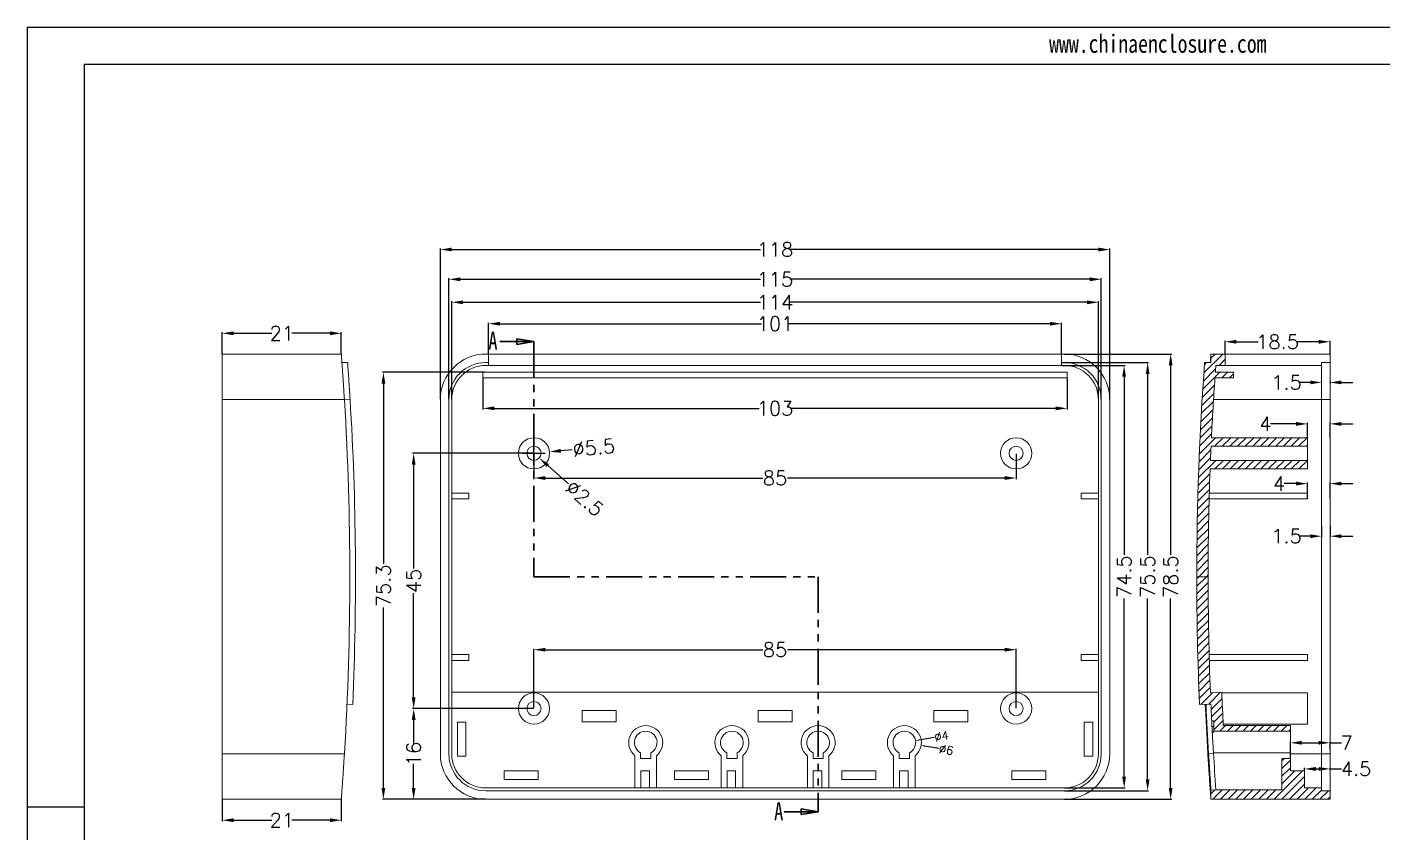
# Model space of a CAD drawing. Header units: inches. Extents: x 1765 to 3463, y 573 to 848.
# Drawn here: x 2177.2 to 2416.3, y 706 to 848.1 of the extents above; entities that cross this region are included whole.
import ezdxf

# ---------------------------------------------------------------- set-up
doc = ezdxf.new("R2010")
doc.units = ezdxf.units.IN
doc.linetypes.add('PHANTOM', pattern=[12.7, 6.35, -1.27, 1.27, -1.27, 1.27, -1.27])
doc.layers.add('文字', color=81, linetype='Continuous')
doc.styles.add('SLDTEXTSTYLE0', font='TXT', dxfattribs={"width": 0.75})
doc.styles.get("Standard").update_dxf_attribs({"font": 'txt', "bigfont": 'gbcbig.shx'})
doc.styles.add('宋体', font='', dxfattribs={"width": 0.8, "height": 3.5})
doc.styles.get('宋体').set_extended_font_data('SimSun')
doc.dimstyles.new('2', dxfattribs={"dimtxt": 1.5, "dimasz": 0.6, "dimexe": 0.18, "dimexo": 0.0625, "dimgap": 0.09, "dimtad": 0, "dimdsep": 46, "dimtxsty": 'Standard', "dimcen": 0, "dimclrd": 3, "dimclre": 3, "dimadec": 0, "dimazin": 0, "dimtfac": 1, "dimtofl": 0, "dimtmove": 0, "dimatfit": 3, "dimfxl": 1, "dimtolj": 1, "dimtzin": 0, "dimarcsym": 0})
doc.dimstyles.new('2.5', dxfattribs={"dimtxt": 2.5, "dimasz": 2, "dimexe": 0.18, "dimexo": 0.0625, "dimgap": 0.09, "dimtad": 0, "dimzin": 12, "dimdsep": 46, "dimtxsty": 'Standard', "dimcen": 2, "dimclrd": 3, "dimclre": 3, "dimadec": 0, "dimazin": 0, "dimtfac": 1, "dimtofl": 0, "dimtmove": 0, "dimatfit": 3, "dimfxl": 1, "dimtolj": 1, "dimtzin": 0, "dimarcsym": 0})

# ---------------------------------------------------------------- blocks, each defined once
blk = doc.blocks.new('_CLOSED')
at = {"color": 0, "linetype": 'ByBlock', "lineweight": -2}
for p, q in [((-1, 0.166667), (0, 0)), ((-1, 0.166667), (-1, -0.166667)), ((0, 0), (-1, -0.166667)), ((0, 0), (-1, 0))]:
    blk.add_line(p, q, dxfattribs=at)
blk = doc.blocks.new('*D311')
at = {"color": 3, "lineweight": -2}
for p, q in [((2258.59, 790.5), (2258.59, 795.96)), ((2359.59, 790.5), (2359.59, 795.96)), ((2260.59, 795.78), (2306.71, 795.78)), ((2357.59, 795.78), (2311.47, 795.78))]:
    blk.add_line(p, q, dxfattribs=at)
at = {"color": 3}
for points in [[(2260.59, 796.11), (2260.59, 795.45), (2258.59, 795.78)], [(2357.59, 796.11), (2357.59, 795.45), (2359.59, 795.78)]]:
    blk.add_solid(points, dxfattribs=at)
at = {"layer": 'Defpoints', "color": 0}
for p in [(2359.59, 795.78), (2258.59, 790.43), (2359.59, 790.43)]:
    blk.add_point(p, dxfattribs=at)
at = {"color": 0, "insert": (2309.09, 795.78), "char_height": 2.5, "attachment_point": 5}
blk.add_mtext('\\A1;101', dxfattribs=at)
blk = doc.blocks.new('*D312')
at = {"color": 3, "lineweight": -2}
for p, q in [((2257.59, 786.17), (2257.59, 780.68)), ((2360.59, 786.17), (2360.59, 780.68)), ((2259.59, 780.86), (2306.29, 780.86)), ((2358.59, 780.86), (2311.89, 780.86))]:
    blk.add_line(p, q, dxfattribs=at)
at = {"color": 3}
for points in [[(2259.59, 781.19), (2259.59, 780.53), (2257.59, 780.86)], [(2358.59, 781.19), (2358.59, 780.53), (2360.59, 780.86)]]:
    blk.add_solid(points, dxfattribs=at)
at = {"layer": 'Defpoints', "color": 0}
for p in [(2257.59, 786.23), (2360.59, 786.23), (2360.59, 780.86)]:
    blk.add_point(p, dxfattribs=at)
at = {"color": 0, "insert": (2309.09, 780.86), "char_height": 2.5, "attachment_point": 5}
blk.add_mtext('\\A1;103', dxfattribs=at)
blk = doc.blocks.new('*D313')
at = {"color": 3, "lineweight": -2}
for p, q in [((2252.09, 782.5), (2252.09, 799.74)), ((2254.09, 799.56), (2306.5, 799.56)), ((2364.09, 799.56), (2311.68, 799.56)), ((2366.09, 782.57), (2366.09, 799.74))]:
    blk.add_line(p, q, dxfattribs=at)
at = {"color": 3}
for points in [[(2254.09, 799.89), (2254.09, 799.22), (2252.09, 799.56)], [(2364.09, 799.89), (2364.09, 799.22), (2366.09, 799.56)]]:
    blk.add_solid(points, dxfattribs=at)
at = {"layer": 'Defpoints', "color": 0}
for p in [(2252.09, 799.56), (2252.09, 782.43), (2366.09, 782.51)]:
    blk.add_point(p, dxfattribs=at)
at = {"color": 0, "insert": (2309.09, 799.56), "char_height": 2.5, "attachment_point": 5}
blk.add_mtext('\\A1;114', dxfattribs=at)
blk = doc.blocks.new('*D314')
at = {"color": 3, "lineweight": -2}
for p, q in [((2251.59, 782.5), (2251.59, 803.8)), ((2253.59, 803.62), (2306.5, 803.62)), ((2364.59, 803.62), (2311.68, 803.62)), ((2366.59, 782.5), (2366.59, 803.8))]:
    blk.add_line(p, q, dxfattribs=at)
at = {"color": 3}
for points in [[(2253.59, 803.95), (2253.59, 803.28), (2251.59, 803.62)], [(2364.59, 803.95), (2364.59, 803.28), (2366.59, 803.62)]]:
    blk.add_solid(points, dxfattribs=at)
at = {"layer": 'Defpoints', "color": 0}
for p in [(2366.59, 803.62), (2251.59, 782.43), (2366.59, 782.43)]:
    blk.add_point(p, dxfattribs=at)
at = {"color": 0, "insert": (2309.09, 803.62), "char_height": 2.5, "attachment_point": 5}
blk.add_mtext('\\A1;115', dxfattribs=at)
blk = doc.blocks.new('*D315')
at = {"color": 3, "lineweight": -2}
for p, q in [((2250.09, 782.5), (2250.09, 809.04)), ((2252.09, 808.86), (2306.5, 808.86)), ((2366.09, 808.86), (2311.68, 808.86)), ((2368.09, 782.5), (2368.09, 809.04))]:
    blk.add_line(p, q, dxfattribs=at)
at = {"color": 3}
for points in [[(2252.09, 809.2), (2252.09, 808.53), (2250.09, 808.86)], [(2366.09, 809.2), (2366.09, 808.53), (2368.09, 808.86)]]:
    blk.add_solid(points, dxfattribs=at)
at = {"layer": 'Defpoints', "color": 0}
for p in [(2250.09, 808.86), (2250.09, 782.43), (2368.09, 782.43)]:
    blk.add_point(p, dxfattribs=at)
at = {"color": 0, "insert": (2309.09, 808.86), "char_height": 2.5, "attachment_point": 5}
blk.add_mtext('\\A1;118', dxfattribs=at)
blk = doc.blocks.new('*D316')
at = {"color": 3, "lineweight": -2}
for p, q in [((2266.59, 772.87), (2266.59, 768.4)), ((2351.59, 772.87), (2351.59, 768.4)), ((2268.59, 768.58), (2306.92, 768.58)), ((2349.59, 768.58), (2311.26, 768.58))]:
    blk.add_line(p, q, dxfattribs=at)
at = {"color": 3}
for points in [[(2268.59, 768.91), (2268.59, 768.24), (2266.59, 768.58)], [(2349.59, 768.91), (2349.59, 768.24), (2351.59, 768.58)]]:
    blk.add_solid(points, dxfattribs=at)
at = {"layer": 'Defpoints', "color": 0}
for p in [(2266.59, 772.93), (2351.59, 772.93), (2351.59, 768.58)]:
    blk.add_point(p, dxfattribs=at)
at = {"color": 0, "insert": (2309.09, 768.58), "char_height": 2.5, "attachment_point": 5}
blk.add_mtext('\\A1;85', dxfattribs=at)
blk = doc.blocks.new('*D317')
at = {"color": 3, "lineweight": -2}
for p, q in [((2266.59, 728), (2266.59, 738.49)), ((2268.59, 738.31), (2306.92, 738.31)), ((2349.59, 738.31), (2311.26, 738.31)), ((2351.59, 728), (2351.59, 738.49))]:
    blk.add_line(p, q, dxfattribs=at)
at = {"color": 3}
for points in [[(2268.59, 738.64), (2268.59, 737.97), (2266.59, 738.31)], [(2349.59, 738.64), (2349.59, 737.97), (2351.59, 738.31)]]:
    blk.add_solid(points, dxfattribs=at)
at = {"layer": 'Defpoints', "color": 0}
for p in [(2351.59, 738.31), (2266.59, 727.93), (2351.59, 727.93)]:
    blk.add_point(p, dxfattribs=at)
at = {"color": 0, "insert": (2309.09, 738.31), "char_height": 2.5, "attachment_point": 5}
blk.add_mtext('\\A1;85', dxfattribs=at)
blk = doc.blocks.new('*D321')
at = {"color": 3, "lineweight": -2}
for p, q in [((2360.15, 790.43), (2379.02, 790.43)), ((2378.84, 788.43), (2378.84, 755.02)), ((2378.84, 713.93), (2378.84, 747.34)), ((2360.15, 711.93), (2379.02, 711.93))]:
    blk.add_line(p, q, dxfattribs=at)
at = {"color": 3}
for points in [[(2378.51, 788.43), (2379.18, 788.43), (2378.84, 790.43)], [(2378.51, 713.93), (2379.18, 713.93), (2378.84, 711.93)]]:
    blk.add_solid(points, dxfattribs=at)
at = {"layer": 'Defpoints', "color": 0}
for p in [(2360.09, 790.43), (2378.84, 790.43), (2360.09, 711.93)]:
    blk.add_point(p, dxfattribs=at)
at = {"color": 0, "insert": (2378.84, 751.18), "char_height": 2.5, "attachment_point": 5, "rotation": 90}
blk.add_mtext('\\A1;78.5', dxfattribs=at)
blk = doc.blocks.new('*D322')
at = {"color": 3, "lineweight": -2}
for p, q in [((2359.65, 788.93), (2374.96, 788.93)), ((2374.78, 786.93), (2374.78, 755.02)), ((2374.78, 715.43), (2374.78, 747.34)), ((2360.15, 713.43), (2374.96, 713.43))]:
    blk.add_line(p, q, dxfattribs=at)
at = {"color": 3}
for points in [[(2374.45, 786.93), (2375.12, 786.93), (2374.78, 788.93)], [(2374.45, 715.43), (2375.12, 715.43), (2374.78, 713.43)]]:
    blk.add_solid(points, dxfattribs=at)
at = {"layer": 'Defpoints', "color": 0}
for p in [(2359.59, 788.93), (2374.78, 788.93), (2360.09, 713.43)]:
    blk.add_point(p, dxfattribs=at)
at = {"color": 0, "insert": (2374.78, 751.18), "char_height": 2.5, "attachment_point": 5, "rotation": 90}
blk.add_mtext('\\A1;75.5', dxfattribs=at)
blk = doc.blocks.new('*D323')
at = {"color": 3, "lineweight": -2}
for p, q in [((2359.65, 788.43), (2370.82, 788.43)), ((2370.64, 786.43), (2370.64, 755.02)), ((2370.64, 715.93), (2370.64, 747.34)), ((2360.15, 713.93), (2370.82, 713.93))]:
    blk.add_line(p, q, dxfattribs=at)
at = {"color": 3}
for points in [[(2370.3, 786.43), (2370.97, 786.43), (2370.64, 788.43)], [(2370.3, 715.93), (2370.97, 715.93), (2370.64, 713.93)]]:
    blk.add_solid(points, dxfattribs=at)
at = {"layer": 'Defpoints', "color": 0}
for p in [(2359.59, 788.43), (2370.64, 788.43), (2360.09, 713.93)]:
    blk.add_point(p, dxfattribs=at)
at = {"color": 0, "insert": (2370.64, 751.18), "char_height": 2.5, "attachment_point": 5, "rotation": 90}
blk.add_mtext('\\A1;74.5', dxfattribs=at)
blk = doc.blocks.new('*D324')
at = {"color": 3, "lineweight": -2}
for p, q in [((2266.53, 727.93), (2245.2, 727.93)), ((2245.38, 725.93), (2245.38, 721.69)), ((2245.38, 713.93), (2245.38, 718.18)), ((2258.03, 711.93), (2245.2, 711.93))]:
    blk.add_line(p, q, dxfattribs=at)
at = {"color": 3}
for points in [[(2245.05, 725.93), (2245.72, 725.93), (2245.38, 727.93)], [(2245.05, 713.93), (2245.72, 713.93), (2245.38, 711.93)]]:
    blk.add_solid(points, dxfattribs=at)
at = {"layer": 'Defpoints', "color": 0}
for p in [(2245.38, 727.93), (2266.59, 727.93), (2258.09, 711.93)]:
    blk.add_point(p, dxfattribs=at)
at = {"color": 0, "insert": (2245.38, 719.93), "char_height": 2.5, "attachment_point": 5, "rotation": 90}
blk.add_mtext('\\A1;16', dxfattribs=at)
blk = doc.blocks.new('*D325')
at = {"color": 3, "lineweight": -2}
for p, q in [((2266.53, 772.93), (2245.2, 772.93)), ((2245.38, 770.93), (2245.38, 752.61)), ((2245.38, 729.93), (2245.38, 748.26)), ((2266.53, 727.93), (2245.2, 727.93))]:
    blk.add_line(p, q, dxfattribs=at)
at = {"color": 3}
for points in [[(2245.05, 770.93), (2245.72, 770.93), (2245.38, 772.93)], [(2245.05, 729.93), (2245.72, 729.93), (2245.38, 727.93)]]:
    blk.add_solid(points, dxfattribs=at)
at = {"layer": 'Defpoints', "color": 0}
for p in [(2245.38, 772.93), (2266.59, 772.93), (2266.59, 727.93)]:
    blk.add_point(p, dxfattribs=at)
at = {"color": 0, "insert": (2245.38, 750.43), "char_height": 2.5, "attachment_point": 5, "rotation": 90}
blk.add_mtext('\\A1;45', dxfattribs=at)
blk = doc.blocks.new('*D330')
at = {"color": 3, "lineweight": -2}
for p, q in [((2257.97, 787.23), (2239.87, 787.23)), ((2240.05, 785.23), (2240.05, 753.42)), ((2240.05, 713.93), (2240.05, 745.74)), ((2257.97, 711.93), (2239.87, 711.93))]:
    blk.add_line(p, q, dxfattribs=at)
at = {"color": 3}
for points in [[(2239.71, 785.23), (2240.38, 785.23), (2240.05, 787.23)], [(2239.71, 713.93), (2240.38, 713.93), (2240.05, 711.93)]]:
    blk.add_solid(points, dxfattribs=at)
at = {"layer": 'Defpoints', "color": 0}
for p in [(2240.05, 787.23), (2258.03, 787.23), (2258.03, 711.93)]:
    blk.add_point(p, dxfattribs=at)
at = {"color": 0, "insert": (2240.05, 749.58), "char_height": 2.5, "attachment_point": 5, "rotation": 90}
blk.add_mtext('\\A1;75.3', dxfattribs=at)
blk = doc.blocks.new('*D332')
at = {"color": 3, "lineweight": -2}
for p, q in [((2266.59, 770.93), (2266.59, 774.93)), ((2264.59, 772.93), (2268.59, 772.93)), ((2273.31, 773.57), (2271.32, 773.38))]:
    blk.add_line(p, q, dxfattribs=at)
at = {"color": 3}
blk.add_solid([(2271.29, 773.71), (2271.35, 773.05), (2269.33, 773.19)], dxfattribs=at)
at = {"layer": 'Defpoints', "color": 0}
for p in [(2263.85, 772.67), (2269.33, 773.19)]:
    blk.add_point(p, dxfattribs=at)
at = {"color": 0, "insert": (2277.13, 773.93), "char_height": 2.5, "attachment_point": 5, "rotation": 5.4085}
blk.add_mtext('\\A1;∅5.5', dxfattribs=at)
blk = doc.blocks.new('*D333')
at = {"color": 3, "lineweight": -2}
for p, q in [((2266.59, 770.93), (2266.59, 774.93)), ((2264.59, 772.93), (2268.59, 772.93)), ((2272.65, 767.54), (2269.02, 770.77))]:
    blk.add_line(p, q, dxfattribs=at)
at = {"color": 3}
blk.add_solid([(2269.24, 771.02), (2268.8, 770.52), (2267.52, 772.1)], dxfattribs=at)
at = {"layer": 'Defpoints', "color": 0}
for p in [(2265.66, 773.76), (2267.52, 772.1)]:
    blk.add_point(p, dxfattribs=at)
at = {"color": 0, "insert": (2275.52, 764.98), "char_height": 2.5, "attachment_point": 5, "rotation": 318.3087}
blk.add_mtext('\\A1;∅2.5', dxfattribs=at)
blk = doc.blocks.new('*D335')
at = {"color": 3, "lineweight": -2}
for p, q in [((2211.62, 790.5), (2211.62, 794.27)), ((2213.62, 794.09), (2220.37, 794.09)), ((2230.62, 794.09), (2223.88, 794.09)), ((2232.62, 790.5), (2232.62, 794.27))]:
    blk.add_line(p, q, dxfattribs=at)
at = {"color": 3}
for points in [[(2213.62, 794.43), (2213.62, 793.76), (2211.62, 794.09)], [(2230.62, 794.43), (2230.62, 793.76), (2232.62, 794.09)]]:
    blk.add_solid(points, dxfattribs=at)
at = {"layer": 'Defpoints', "color": 0}
for p in [(2211.62, 794.09), (2211.62, 790.43), (2232.62, 790.43)]:
    blk.add_point(p, dxfattribs=at)
at = {"color": 0, "insert": (2222.12, 794.09), "char_height": 2.5, "attachment_point": 5}
blk.add_mtext('\\A1;21', dxfattribs=at)
blk = doc.blocks.new('*D336')
at = {"color": 3, "lineweight": -2}
for p, q in [((2211.62, 711.87), (2211.62, 708.06)), ((2232.62, 711.87), (2232.62, 708.06)), ((2213.62, 708.24), (2220.37, 708.24)), ((2230.62, 708.24), (2223.88, 708.24))]:
    blk.add_line(p, q, dxfattribs=at)
at = {"color": 3}
for points in [[(2213.62, 708.58), (2213.62, 707.91), (2211.62, 708.24)], [(2230.62, 708.58), (2230.62, 707.91), (2232.62, 708.24)]]:
    blk.add_solid(points, dxfattribs=at)
at = {"layer": 'Defpoints', "color": 0}
for p in [(2211.62, 711.93), (2232.62, 711.93), (2211.62, 708.24)]:
    blk.add_point(p, dxfattribs=at)
at = {"color": 0, "insert": (2222.12, 708.24), "char_height": 2.5, "attachment_point": 5}
blk.add_mtext('\\A1;21', dxfattribs=at)
blk = doc.blocks.new('*D337')
at = {"color": 3, "lineweight": -2}
for p, q in [((2400.94, 778.12), (2396.45, 778.12)), ((2402.94, 775.75), (2402.94, 778.3)), ((2406.94, 775.75), (2406.94, 778.3)), ((2408.94, 778.12), (2410.94, 778.12))]:
    blk.add_line(p, q, dxfattribs=at)
at = {"color": 3}
for points in [[(2400.94, 778.45), (2400.94, 777.78), (2402.94, 778.12)], [(2408.94, 778.45), (2408.94, 777.78), (2406.94, 778.12)]]:
    blk.add_solid(points, dxfattribs=at)
at = {"layer": 'Defpoints', "color": 0}
for p in [(2406.94, 778.12), (2402.94, 775.68), (2406.94, 775.68)]:
    blk.add_point(p, dxfattribs=at)
at = {"color": 0, "insert": (2395.52, 778.12), "char_height": 2.5, "attachment_point": 5}
blk.add_mtext('\\A1;4', dxfattribs=at)
blk = doc.blocks.new('*D338')
at = {"color": 3, "lineweight": -2}
for p, q in [((2405.44, 760.11), (2405.44, 758.14)), ((2406.94, 760.11), (2406.94, 758.14)), ((2403.44, 758.32), (2401.44, 758.32)), ((2408.94, 758.32), (2410.94, 758.32))]:
    blk.add_line(p, q, dxfattribs=at)
at = {"color": 3}
for points in [[(2403.44, 758.65), (2403.44, 757.99), (2405.44, 758.32)], [(2408.94, 758.65), (2408.94, 757.99), (2406.94, 758.32)]]:
    blk.add_solid(points, dxfattribs=at)
at = {"layer": 'Defpoints', "color": 0}
for p in [(2405.44, 760.18), (2406.94, 760.18), (2405.44, 758.32)]:
    blk.add_point(p, dxfattribs=at)
at = {"color": 0, "insert": (2399.27, 758.32), "char_height": 2.5, "attachment_point": 5}
blk.add_mtext('\\A1;1.5', dxfattribs=at)
blk = doc.blocks.new('*D339')
at = {"color": 3, "lineweight": -2}
for p, q in [((2400.94, 767.59), (2398.87, 767.59)), ((2402.94, 765), (2402.94, 767.77)), ((2406.94, 765), (2406.94, 767.77)), ((2408.94, 767.59), (2410.94, 767.59))]:
    blk.add_line(p, q, dxfattribs=at)
at = {"color": 3}
for points in [[(2400.94, 767.93), (2400.94, 767.26), (2402.94, 767.59)], [(2408.94, 767.93), (2408.94, 767.26), (2406.94, 767.59)]]:
    blk.add_solid(points, dxfattribs=at)
at = {"layer": 'Defpoints', "color": 0}
for p in [(2406.94, 767.59), (2402.94, 764.93), (2406.94, 764.93)]:
    blk.add_point(p, dxfattribs=at)
at = {"color": 0, "insert": (2397.94, 767.59), "char_height": 2.5, "attachment_point": 5}
blk.add_mtext('\\A1;4', dxfattribs=at)
blk = doc.blocks.new('*D340')
at = {"color": 3, "lineweight": -2}
for p, q in [((2388.44, 790.5), (2388.44, 792.78)), ((2390.44, 792.6), (2394.27, 792.6)), ((2404.94, 792.6), (2401.12, 792.6)), ((2406.94, 790.5), (2406.94, 792.78))]:
    blk.add_line(p, q, dxfattribs=at)
at = {"color": 3}
for points in [[(2390.44, 792.93), (2390.44, 792.26), (2388.44, 792.6)], [(2404.94, 792.93), (2404.94, 792.26), (2406.94, 792.6)]]:
    blk.add_solid(points, dxfattribs=at)
at = {"layer": 'Defpoints', "color": 0}
for p in [(2406.94, 792.6), (2388.44, 790.43), (2406.94, 790.43)]:
    blk.add_point(p, dxfattribs=at)
at = {"color": 0, "insert": (2397.69, 792.6), "char_height": 2.5, "attachment_point": 5}
blk.add_mtext('\\A1;18.5', dxfattribs=at)
blk = doc.blocks.new('*D341')
at = {"color": 3, "lineweight": -2}
for p, q in [((2403.44, 785.43), (2401.44, 785.43)), ((2405.44, 785.5), (2405.44, 785.61)), ((2406.94, 785.62), (2406.94, 785.25)), ((2408.94, 785.43), (2410.94, 785.43))]:
    blk.add_line(p, q, dxfattribs=at)
at = {"color": 3}
for points in [[(2403.44, 785.77), (2403.44, 785.1), (2405.44, 785.43)], [(2408.94, 785.77), (2408.94, 785.1), (2406.94, 785.43)]]:
    blk.add_solid(points, dxfattribs=at)
at = {"layer": 'Defpoints', "color": 0}
for p in [(2405.44, 785.43), (2405.44, 785.43), (2406.94, 785.68)]:
    blk.add_point(p, dxfattribs=at)
at = {"color": 0, "insert": (2399.27, 785.43), "char_height": 2.5, "attachment_point": 5}
blk.add_mtext('\\A1;1.5', dxfattribs=at)
blk = doc.blocks.new('*D342')
at = {"color": 3, "lineweight": -2}
for p, q in [((2402.44, 717), (2402.44, 717.47)), ((2404.44, 717.29), (2404.94, 717.29)), ((2406.94, 717), (2406.94, 717.47)), ((2406.94, 717.29), (2408.94, 717.29))]:
    blk.add_line(p, q, dxfattribs=at)
at = {"color": 3}
for points in [[(2404.44, 717.62), (2404.44, 716.96), (2402.44, 717.29)], [(2404.94, 717.62), (2404.94, 716.96), (2406.94, 717.29)]]:
    blk.add_solid(points, dxfattribs=at)
at = {"layer": 'Defpoints', "color": 0}
for p in [(2406.94, 717.29), (2402.44, 716.93), (2406.94, 716.93)]:
    blk.add_point(p, dxfattribs=at)
at = {"color": 0, "insert": (2411.53, 717.29), "char_height": 2.5, "attachment_point": 5}
blk.add_mtext('\\A1;4.5', dxfattribs=at)
blk = doc.blocks.new('*D343')
at = {"color": 3, "lineweight": -2}
for p, q in [((2399.94, 719.21), (2399.94, 722.08)), ((2401.94, 721.9), (2404.94, 721.9)), ((2406.94, 720.74), (2406.94, 722.08)), ((2406.94, 721.9), (2408.94, 721.9))]:
    blk.add_line(p, q, dxfattribs=at)
at = {"color": 3}
for points in [[(2401.94, 722.23), (2401.94, 721.56), (2399.94, 721.9)], [(2404.94, 722.23), (2404.94, 721.56), (2406.94, 721.9)]]:
    blk.add_solid(points, dxfattribs=at)
at = {"layer": 'Defpoints', "color": 0}
for p in [(2406.94, 721.9), (2406.94, 720.68), (2399.94, 719.15)]:
    blk.add_point(p, dxfattribs=at)
at = {"color": 0, "insert": (2409.87, 721.9), "char_height": 2.5, "attachment_point": 5}
blk.add_mtext('\\A1;7', dxfattribs=at)
blk = doc.blocks.new('*D383')
at = {"color": 3, "lineweight": -2}
blk.add_line((2337.13, 722.83), (2334.45, 722.37), dxfattribs=at)
at = {"color": 3}
blk.add_solid([(2334.44, 722.47), (2334.47, 722.28), (2333.86, 722.27)], dxfattribs=at)
at = {"layer": 'Defpoints', "color": 0}
for p in [(2333.86, 722.27), (2329.92, 721.59)]:
    blk.add_point(p, dxfattribs=at)
at = {"color": 0, "insert": (2338.45, 723.06), "char_height": 1.5, "attachment_point": 5, "rotation": 9.751}
blk.add_mtext('\\A1;∅4', dxfattribs=at)
blk = doc.blocks.new('*D384')
at = {"color": 3, "lineweight": -2}
blk.add_line((2337.94, 720.88), (2335.44, 721.32), dxfattribs=at)
at = {"color": 3}
blk.add_solid([(2335.45, 721.42), (2335.42, 721.22), (2334.85, 721.42)], dxfattribs=at)
at = {"layer": 'Defpoints', "color": 0}
for p in [(2328.93, 722.45), (2334.85, 721.42)]:
    blk.add_point(p, dxfattribs=at)
at = {"color": 0, "insert": (2339.26, 720.66), "char_height": 1.5, "attachment_point": 5, "rotation": 350.1724}
blk.add_mtext('\\A1;∅6', dxfattribs=at)

msp = doc.modelspace()

# ---------------------------------------------------------------- hatches: boundary and pattern name
at = {"linetype": 'Continuous', "lineweight": 0}
h = msp.add_hatch(dxfattribs=at)
h.set_pattern_fill('ANSI31', color=4, scale=0.3, style=0)
edge = h.paths.add_edge_path(flags=0)
edge.add_line((2383.444, 751.183), (2385.444, 751.183))
edge.add_arc((2897.714, 751.183), 512.271, 177.87443, 180, ccw=False)
edge.add_line((2385.796, 770.183), (2402.944, 770.183))
edge.add_line((2402.944, 770.183), (2402.944, 771.683))
edge.add_line((2402.944, 771.683), (2385.854, 771.683))
edge.add_arc((2897.714, 751.183), 512.271, 177.42666, 177.70653, ccw=False)
edge.add_line((2385.96, 774.183), (2402.944, 774.183))
edge.add_line((2402.944, 774.183), (2402.944, 775.683))
edge.add_line((2402.944, 775.683), (2386.03, 775.683))
edge.add_arc((2897.714, 751.183), 512.271, 176.07671, 177.25871, ccw=False)
edge.add_line((2386.644, 786.233), (2389.944, 786.233))
edge.add_line((2389.944, 786.233), (2389.944, 787.233))
edge.add_line((2389.944, 787.233), (2386.714, 787.233))
edge.add_arc((2897.714, 751.183), 512.271, 175.83003, 175.96459, ccw=False)
edge.add_line((2386.8, 788.433), (2388.444, 788.433))
edge.add_line((2388.444, 788.433), (2388.444, 790.433))
edge.add_line((2388.444, 790.433), (2385.944, 790.433))
edge.add_line((2385.944, 790.433), (2385.944, 788.933))
edge.add_line((2385.944, 788.933), (2384.831, 788.933))
edge.add_arc((2897.714, 751.183), 514.271, 175.79042, 180)
h = msp.add_hatch(dxfattribs=at)
h.set_pattern_fill('ANSI31', color=4, scale=0.3, style=0)
edge = h.paths.add_edge_path(flags=0)
edge.add_arc((2897.714, 751.183), 514.271, 180, 182.51314)
edge.add_line((2383.938, 728.633), (2385.936, 728.721))
edge.add_arc((2897.714, 751.183), 512.271, 182.51314, 182.84243)
edge.add_line((2386.074, 725.78), (2386.444, 725.78))
edge.add_line((2386.444, 725.78), (2386.444, 723.933))
edge.add_line((2386.444, 723.933), (2399.944, 723.933))
edge.add_line((2399.944, 723.933), (2399.944, 724.933))
edge.add_line((2399.944, 724.933), (2388.119, 724.933))
edge.add_arc((2897.714, 751.183), 510.271, 182.28857, 182.94878, ccw=False)
edge.add_line((2387.851, 730.807), (2385.852, 730.719))
edge.add_arc((2897.714, 751.183), 512.271, 180, 182.28945, ccw=False)
edge.add_line((2385.444, 751.183), (2383.444, 751.183))
h = msp.add_hatch(dxfattribs=at)
h.set_pattern_fill('ANSI31', color=4, scale=0.3, style=0)
h.paths.add_polyline_path([(2406.944, 711.933), (2406.944, 713.433), (2405.444, 713.433), (2405.444, 713.933), (2402.444, 713.933), (2402.444, 716.933), (2399.944, 716.933), (2399.944, 719.147), (2398.444, 719.147), (2398.444, 713.58), (2386.825, 713.58), (2385.944, 713.515), (2385.944, 711.933)], flags=0)

# ---------------------------------------------------------------- linework, layer by layer
for p, q in [((2177.232, 848.078), (2566.332, 848.078)), ((2177.232, 848.078), (2177.232, 572.957)), ((2187.301, 841.527), (2559.782, 841.527)), ((2187.301, 841.527), (2187.301, 579.507)), ((2187.301, 710.517), (2177.232, 710.517))]:
    msp.add_line(p, q)
at = {"color": 7, "linetype": 'Continuous', "lineweight": 30}
for p, q in [((2260.591, 792.621), (2266.591, 792.621)), ((2310.691, 709.745), (2316.691, 709.745))]:
    msp.add_line(p, q, dxfattribs=at)
at = {"color": 1, "linetype": 'PHANTOM', "lineweight": 30}
for p, q in [((2266.591, 792.621), (2266.591, 751.183)), ((2266.591, 751.183), (2316.691, 751.183)), ((2316.691, 751.183), (2316.691, 709.745))]:
    msp.add_line(p, q, dxfattribs=at)
at = {"color": 7, "linetype": 'Continuous', "lineweight": 15}
for p, q in [((2211.624, 782.433), (2211.624, 790.433)), ((2211.624, 790.433), (2232.624, 790.433)), ((2232.735, 788.933), (2233.736, 788.933)), ((2258.591, 790.433), (2258.091, 790.433)), ((2258.591, 788.933), (2258.091, 788.933)), ((2258.591, 788.933), (2258.591, 790.433)), ((2359.591, 790.433), (2258.591, 790.433)), ((2258.591, 788.433), (2258.591, 788.933)), ((2360.091, 790.433), (2359.591, 790.433)), ((2359.591, 788.933), (2359.591, 790.433)), ((2360.091, 788.933), (2359.591, 788.933)), ((2359.591, 788.933), (2359.591, 788.433)), ((2384.831, 788.933), (2385.944, 788.933)), ((2385.944, 790.433), (2388.444, 790.433)), ((2385.944, 788.933), (2385.944, 790.433)), ((2388.444, 790.433), (2388.444, 788.433)), ((2406.944, 790.433), (2388.444, 790.433)), ((2405.444, 788.933), (2406.944, 788.933)), ((2405.444, 788.933), (2405.444, 788.433)), ((2406.944, 788.933), (2406.944, 790.433)), ((2406.944, 782.433), (2406.944, 788.933)), ((2257.591, 786.233), (2257.591, 787.233)), ((2360.591, 787.233), (2257.591, 787.233)), ((2258.591, 788.433), (2258.091, 788.433)), ((2258.591, 788.433), (2359.591, 788.433)), ((2360.091, 788.433), (2359.591, 788.433)), ((2360.591, 786.233), (2360.591, 787.233)), ((2389.944, 787.233), (2386.714, 787.233)), ((2386.8, 788.433), (2388.444, 788.433)), ((2388.444, 788.433), (2405.444, 788.433)), ((2389.944, 787.233), (2389.944, 786.233)), ((2405.444, 788.433), (2405.444, 782.433)), ((2257.591, 786.233), (2360.591, 786.233)), ((2386.644, 786.233), (2389.944, 786.233)), ((2233.168, 782.433), (2211.624, 782.433)), ((2211.624, 719.933), (2211.624, 782.433)), ((2233.171, 782.372), (2234.173, 782.433)), ((2250.091, 782.433), (2250.091, 719.933)), ((2251.591, 782.433), (2251.591, 719.933)), ((2252.091, 782.433), (2252.091, 719.933)), ((2366.091, 719.933), (2366.091, 782.433)), ((2366.591, 719.933), (2366.591, 782.433)), ((2368.091, 719.933), (2368.091, 782.433)), ((2386.398, 782.433), (2405.444, 782.433)), ((2405.444, 782.433), (2406.944, 782.433)), ((2405.444, 719.933), (2405.444, 782.433)), ((2406.944, 719.933), (2406.944, 782.433)), ((2402.944, 775.683), (2386.03, 775.683)), ((2402.944, 774.183), (2402.944, 775.683)), ((2402.944, 774.183), (2385.96, 774.183)), ((2402.944, 771.683), (2402.944, 774.183)), ((2385.796, 770.183), (2402.944, 770.183)), ((2385.854, 771.683), (2402.944, 771.683)), ((2402.944, 770.183), (2402.944, 771.683)), ((2252.091, 765.933), (2255.091, 765.933)), ((2255.091, 764.933), (2252.091, 764.933)), ((2255.091, 765.933), (2255.091, 764.933)), ((2366.091, 765.933), (2363.091, 765.933)), ((2363.091, 765.933), (2363.091, 764.933)), ((2363.091, 764.933), (2366.091, 764.933)), ((2385.628, 764.933), (2402.944, 764.933)), ((2385.656, 765.933), (2402.944, 765.933)), ((2402.944, 765.933), (2402.944, 764.933)), ((2385.444, 751.183), (2383.444, 751.183)), ((2252.091, 737.433), (2255.091, 737.433)), ((2255.091, 736.433), (2252.091, 736.433)), ((2255.091, 737.433), (2255.091, 736.433)), ((2363.091, 737.433), (2363.091, 736.433)), ((2366.091, 737.433), (2363.091, 737.433)), ((2363.091, 736.433), (2366.091, 736.433)), ((2385.628, 737.433), (2402.944, 737.433)), ((2385.656, 736.433), (2402.944, 736.433)), ((2402.944, 737.433), (2402.944, 736.433)), ((2366.091, 730.807), (2252.091, 730.807)), ((2387.851, 730.807), (2385.852, 730.719)), ((2402.944, 730.683), (2387.856, 730.683)), ((2402.944, 730.683), (2402.944, 725.183)), ((2234.629, 728.633), (2233.626, 728.677)), ((2275.091, 725.58), (2275.091, 727.58)), ((2275.091, 727.58), (2281.091, 727.58)), ((2281.091, 727.58), (2281.091, 725.58)), ((2306.091, 725.58), (2306.091, 727.58)), ((2306.091, 727.58), (2312.091, 727.58)), ((2312.091, 727.58), (2312.091, 725.58)), ((2337.091, 725.58), (2337.091, 727.58)), ((2337.091, 727.58), (2343.091, 727.58)), ((2343.091, 727.58), (2343.091, 725.58)), ((2385.936, 728.721), (2383.938, 728.633)), ((2254.591, 725.521), (2253.091, 725.521)), ((2253.091, 725.521), (2253.091, 719.521)), ((2254.591, 719.521), (2254.591, 725.521)), ((2281.091, 725.58), (2275.091, 725.58)), ((2312.091, 725.58), (2306.091, 725.58)), ((2343.091, 725.58), (2337.091, 725.58)), ((2363.591, 719.521), (2363.591, 725.521)), ((2363.591, 725.521), (2365.091, 725.521)), ((2365.091, 725.521), (2365.091, 719.521)), ((2386.074, 725.78), (2386.444, 725.78)), ((2386.444, 724.78), (2386.124, 724.78)), ((2386.444, 725.78), (2386.444, 723.933)), ((2388.106, 725.183), (2402.944, 725.183)), ((2399.944, 724.933), (2388.119, 724.933)), ((2399.944, 723.933), (2399.944, 724.933)), ((2386.444, 723.807), (2386.176, 723.807)), ((2386.176, 723.807), (2386.177, 723.78)), ((2386.444, 723.78), (2386.177, 723.78)), ((2386.444, 723.933), (2399.944, 723.933)), ((2386.444, 723.933), (2386.444, 723.78)), ((2399.944, 723.933), (2399.944, 720.147)), ((2211.624, 719.933), (2233.168, 719.933)), ((2211.624, 711.933), (2211.624, 719.933)), ((2253.091, 719.521), (2254.591, 719.521)), ((2284.391, 719.612), (2284.391, 713.933)), ((2285.391, 719.147), (2285.391, 720.147)), ((2287.191, 720.147), (2287.191, 719.147)), ((2288.191, 713.933), (2288.191, 719.612)), ((2299.591, 719.612), (2299.591, 713.933)), ((2300.591, 719.147), (2300.591, 720.147)), ((2302.391, 720.147), (2302.391, 719.147)), ((2303.391, 713.933), (2303.391, 719.612)), ((2314.791, 719.612), (2314.791, 713.933)), ((2315.791, 719.147), (2315.791, 720.147)), ((2317.591, 720.147), (2317.591, 719.147)), ((2318.591, 713.933), (2318.591, 719.612)), ((2329.991, 719.612), (2329.991, 713.933)), ((2330.991, 719.147), (2330.991, 720.147)), ((2332.791, 720.147), (2332.791, 719.147)), ((2333.791, 713.933), (2333.791, 719.612)), ((2365.091, 719.521), (2363.591, 719.521)), ((2385.396, 719.994), (2385.526, 720.002)), ((2385.526, 720.002), (2385.535, 720.003)), ((2385.535, 720.003), (2386.39, 720.055)), ((2399.944, 720.147), (2386.385, 720.147)), ((2399.944, 720.147), (2399.944, 719.147)), ((2405.444, 719.933), (2405.444, 713.933)), ((2405.444, 719.933), (2406.944, 719.933)), ((2406.944, 713.433), (2406.944, 719.933)), ((2287.191, 719.147), (2285.391, 719.147)), ((2302.391, 719.147), (2300.591, 719.147)), ((2317.591, 719.147), (2315.791, 719.147)), ((2332.791, 719.147), (2330.991, 719.147)), ((2398.444, 719.147), (2398.444, 713.58)), ((2399.944, 719.147), (2398.444, 719.147)), ((2399.944, 716.933), (2399.944, 719.147)), ((2261.341, 715.433), (2261.341, 716.933)), ((2261.341, 716.933), (2267.341, 716.933)), ((2267.341, 715.433), (2261.341, 715.433)), ((2267.341, 716.933), (2267.341, 715.433)), ((2286.941, 716.933), (2285.441, 716.933)), ((2285.441, 716.933), (2285.441, 713.933)), ((2286.941, 713.933), (2286.941, 716.933)), ((2291.341, 715.433), (2291.341, 716.933)), ((2291.341, 716.933), (2297.341, 716.933)), ((2297.341, 715.433), (2291.341, 715.433)), ((2297.341, 716.933), (2297.341, 715.433)), ((2302.141, 716.933), (2300.641, 716.933)), ((2300.641, 716.933), (2300.641, 713.933)), ((2302.141, 713.933), (2302.141, 716.933)), ((2317.341, 716.933), (2315.841, 716.933)), ((2315.841, 716.933), (2315.841, 713.933)), ((2317.341, 713.933), (2317.341, 716.933)), ((2320.841, 715.433), (2320.841, 716.933)), ((2320.841, 716.933), (2326.841, 716.933)), ((2326.841, 715.433), (2320.841, 715.433)), ((2326.841, 716.933), (2326.841, 715.433)), ((2332.541, 716.933), (2331.041, 716.933)), ((2331.041, 716.933), (2331.041, 713.933)), ((2332.541, 713.933), (2332.541, 716.933)), ((2350.841, 715.433), (2350.841, 716.933)), ((2350.841, 716.933), (2356.841, 716.933)), ((2356.841, 715.433), (2350.841, 715.433)), ((2356.841, 716.933), (2356.841, 715.433)), ((2399.944, 716.933), (2402.444, 716.933)), ((2402.444, 716.933), (2402.444, 713.933)), ((2258.091, 713.933), (2360.091, 713.933)), ((2258.091, 713.433), (2360.091, 713.433)), ((2385.944, 713.515), (2386.825, 713.58)), ((2385.944, 713.515), (2385.944, 711.933)), ((2398.444, 713.58), (2386.825, 713.58)), ((2405.444, 713.933), (2402.444, 713.933)), ((2405.444, 713.433), (2405.444, 713.933)), ((2405.444, 713.433), (2406.944, 713.433)), ((2406.944, 713.433), (2406.944, 711.933)), ((2232.624, 711.933), (2211.624, 711.933)), ((2258.091, 711.933), (2360.091, 711.933)), ((2406.944, 711.933), (2385.944, 711.933))]:
    msp.add_line(p, q, dxfattribs=at)
at = {"color": 8, "linetype": 'Continuous', "lineweight": 15}
msp.add_line((2405.444, 719.933), (2399.944, 719.933), dxfattribs=at)
at = {"color": 7, "linetype": 'Continuous', "lineweight": 15, "flags": 128}
msp.add_lwpolyline([(2384.941, 728.677), (2385.022, 726.919), (2385.396, 719.994)], dxfattribs=at)
at = {"color": 7, "linetype": 'Continuous', "lineweight": 15}
for centre, radius in [((2266.591, 772.933), 2.75), ((2351.591, 772.933), 2.75), ((2266.591, 772.933), 1.25), ((2351.591, 772.933), 1.25), ((2266.591, 727.933), 2.75), ((2266.591, 727.933), 1.25), ((2351.591, 727.933), 2.75), ((2351.591, 727.933), 1.25)]:
    msp.add_circle(centre, radius, dxfattribs=at)
for centre, radius, start, end in [((2258.091, 782.433), 8, 90, 180), ((2258.091, 782.433), 6.5, 90, 180), ((2360.091, 782.433), 8, 0, 90), ((2360.091, 782.433), 6.5, 0, 90), ((2897.714, 751.183), 514.271, 175.79042, 180), ((2258.091, 782.433), 6, 90, 180), ((2360.091, 782.433), 6, 0, 90), ((2897.714, 751.183), 512.271, 175.83003, 175.96459), ((2897.714, 751.183), 512.271, 176.07671, 177.25871), ((1720.853, 751.183), 513.267, 356.51624, 3.48376), ((1720.853, 751.183), 514.271, 357.48686, 3.48376), ((2897.714, 751.183), 512.271, 177.42666, 177.70653), ((2897.714, 751.183), 512.271, 177.87443, 180), ((2897.714, 751.183), 514.271, 180, 182.51314), ((2897.714, 751.183), 512.271, 180, 182.28945), ((2897.714, 751.183), 510.271, 182.28857, 182.94878), ((2897.714, 751.183), 513.137, 182.51314, 183.48376), ((2897.714, 751.183), 512.271, 182.51314, 182.84243), ((2286.291, 721.933), 3, 309.29648, 230.70352), ((2301.491, 721.933), 3, 309.29648, 230.70352), ((2316.691, 721.933), 3, 309.29648, 230.70352), ((2331.891, 721.933), 3, 309.29648, 230.70352), ((2897.714, 751.183), 512.271, 182.95442, 183.06343), ((2286.291, 721.933), 2, 296.74368, 243.25632), ((2301.491, 721.933), 2, 296.74368, 243.25632), ((2316.691, 721.933), 2, 296.74368, 243.25632), ((2331.891, 721.933), 2, 296.74368, 243.25632), ((2258.091, 719.933), 8, 180, 270), ((2258.091, 719.933), 6.5, 180, 270), ((2258.091, 719.933), 6, 180, 270), ((2360.091, 719.933), 8, 270, 0), ((2360.091, 719.933), 6.5, 270, 0), ((2360.091, 719.933), 6, 270, 0), ((2897.714, 751.183), 512.271, 183.47341, 184.20958)]:
    msp.add_arc(centre, radius, start, end, dxfattribs=at)
for points, knots in [([(2232.624, 790.433), (2232.629, 790.433), (2232.63, 790.381), (2232.639, 790.229), (2232.644, 790.165), (2232.655, 790.013), (2232.662, 789.924), (2232.685, 789.622), (2232.703, 789.376), (2232.745, 788.796), (2232.77, 788.458), (2232.822, 787.721), (2232.85, 787.318), (2232.896, 786.663), (2232.911, 786.436), (2232.942, 785.975), (2232.958, 785.739), (2232.989, 785.259), (2233.005, 785.014), (2233.037, 784.513), (2233.054, 784.257), (2233.105, 783.483), (2233.14, 782.961), (2233.168, 782.433)], [0, 0, 0, 0, 0.125, 0.125, 0.1875, 0.1875, 0.25, 0.25, 0.375, 0.375, 0.5, 0.5, 0.625, 0.625, 0.6875, 0.6875, 0.75, 0.75, 0.8125, 0.8125, 0.875, 0.875, 1, 1, 1, 1]), ([(2233.736, 788.933), (2233.74, 788.885), (2233.741, 788.866), (2233.748, 788.769), (2233.752, 788.724), (2233.76, 788.606), (2233.766, 788.534), (2233.778, 788.367), (2233.785, 788.272), (2233.799, 788.069), (2233.807, 787.96), (2233.832, 787.607), (2233.851, 787.339), (2233.894, 786.732), (2233.917, 786.402), (2233.953, 785.872), (2233.965, 785.689), (2233.99, 785.313), (2234.003, 785.119), (2234.042, 784.532), (2234.068, 784.129), (2234.121, 783.291), (2234.148, 782.859), (2234.173, 782.433)], [0, 0, 0, 0, 0.125, 0.125, 0.1875, 0.1875, 0.25, 0.25, 0.3125, 0.3125, 0.375, 0.375, 0.5, 0.5, 0.625, 0.625, 0.6875, 0.6875, 0.75, 0.75, 0.875, 0.875, 1, 1, 1, 1]), ([(2385.944, 790.433), (2385.942, 790.428), (2385.938, 790.417), (2385.934, 790.331), (2385.926, 790.191), (2385.906, 789.931), (2385.878, 789.558), (2385.849, 789.174), (2385.836, 788.986), (2385.832, 788.933)], [0, 0, 0, 0, 0.1331944, 0.267311, 0.4043368, 0.5423761, 0.8104319, 0.9464896, 1, 1, 1, 1]), ([(2386.124, 724.78), (2386.118, 724.912), (2386.111, 725.042), (2386.099, 725.284), (2386.093, 725.394), (2386.079, 725.671), (2386.074, 725.78), (2386.074, 725.78)], [0, 0, 0, 0, 0.25, 0.25, 0.5, 0.5, 1, 1, 1, 1]), ([(2386.177, 723.78), (2386.181, 723.707), (2386.186, 723.608), (2386.199, 723.37), (2386.207, 723.228), (2386.224, 722.917), (2386.234, 722.744), (2386.254, 722.384), (2386.264, 722.195), (2386.286, 721.815), (2386.297, 721.626), (2386.318, 721.255), (2386.329, 721.08), (2386.348, 720.752), (2386.357, 720.602), (2386.373, 720.343), (2386.379, 720.232), (2386.385, 720.147)], [0, 0, 0, 0, 0.125, 0.125, 0.25, 0.25, 0.375, 0.375, 0.5, 0.5, 0.625, 0.625, 0.75, 0.75, 0.875, 0.875, 1, 1, 1, 1]), ([(2233.168, 719.933), (2233.14, 719.405), (2233.106, 718.886), (2233.055, 718.121), (2233.038, 717.868), (2233.006, 717.366), (2232.99, 717.116), (2232.942, 716.39), (2232.911, 715.931), (2232.851, 715.062), (2232.823, 714.65), (2232.77, 713.912), (2232.746, 713.581), (2232.714, 713.142), (2232.704, 713.005), (2232.686, 712.758), (2232.677, 712.646), (2232.662, 712.446), (2232.655, 712.358), (2232.644, 712.205), (2232.639, 712.14), (2232.63, 711.985), (2232.628, 711.933), (2232.624, 711.933)], [0, 0, 0, 0, 0.125, 0.125, 0.1875, 0.1875, 0.25, 0.25, 0.375, 0.375, 0.5, 0.5, 0.625, 0.625, 0.6875, 0.6875, 0.75, 0.75, 0.8125, 0.8125, 0.875, 0.875, 1, 1, 1, 1]), ([(2385.399, 719.933), (2385.427, 719.405), (2385.462, 718.886), (2385.512, 718.121), (2385.529, 717.868), (2385.562, 717.366), (2385.578, 717.116), (2385.625, 716.39), (2385.656, 715.931), (2385.716, 715.062), (2385.745, 714.65), (2385.797, 713.912), (2385.821, 713.581), (2385.853, 713.142), (2385.863, 713.005), (2385.882, 712.758), (2385.89, 712.646), (2385.905, 712.446), (2385.912, 712.358), (2385.924, 712.205), (2385.928, 712.14), (2385.937, 711.985), (2385.939, 711.933), (2385.944, 711.933)], [0, 0, 0, 0, 0.125, 0.125, 0.1875, 0.1875, 0.25, 0.25, 0.375, 0.375, 0.5, 0.5, 0.625, 0.625, 0.6875, 0.6875, 0.75, 0.75, 0.8125, 0.8125, 0.875, 0.875, 1, 1, 1, 1]), ([(2385.944, 713.433), (2385.94, 713.486), (2385.938, 713.515), (2385.905, 714.017), (2385.856, 714.767), (2385.789, 715.795), (2385.709, 717.053), (2385.618, 718.485), (2385.556, 719.502), (2385.526, 720.002)], [0, 0, 0, 0, 0.1406982, 0.2804766, 0.4207076, 0.5604491, 0.7068785, 0.8536723, 1, 1, 1, 1]), ([(2385.535, 720.003), (2385.561, 719.585), (2385.587, 719.161), (2385.638, 718.333), (2385.662, 717.93), (2385.699, 717.342), (2385.712, 717.148), (2385.735, 716.773), (2385.747, 716.591), (2385.78, 716.061), (2385.801, 715.728), (2385.84, 715.12), (2385.857, 714.851), (2385.88, 714.499), (2385.887, 714.39), (2385.9, 714.186), (2385.906, 714.092), (2385.922, 713.84), (2385.931, 713.715), (2385.939, 713.58), (2385.94, 713.563), (2385.943, 713.515)], [0, 0, 0, 0, 0.125, 0.125, 0.25, 0.25, 0.3125, 0.3125, 0.375, 0.375, 0.5, 0.5, 0.625, 0.625, 0.6875, 0.6875, 0.75, 0.75, 0.875, 0.875, 1, 1, 1, 1])]:
    msp.add_open_spline(points, degree=3, knots=knots, dxfattribs=at)
for points in [[(2233.171, 782.372), (2233.17, 782.393), (2233.169, 782.413), (2233.168, 782.433)], [(2233.168, 719.933), (2233.169, 719.954), (2233.17, 719.974), (2233.171, 719.994)], [(2385.399, 719.933), (2385.398, 719.954), (2385.397, 719.974), (2385.396, 719.994)]]:
    msp.add_open_spline(points, degree=3, dxfattribs=at)

# ---------------------------------------------------------------- block references
at = {"color": 7, "linetype": 'Continuous', "lineweight": 30, "xscale": 3, "yscale": 3, "zscale": 0.5}
for p in [(2266.591, 792.621), (2316.691, 709.745)]:
    msp.add_blockref('_CLOSED', p, dxfattribs=at)

# ---------------------------------------------------------------- texts
at = {"color": 7, "linetype": 'Continuous', "char_height": 3.175, "attachment_point": 1, "style": 'SLDTEXTSTYLE0'}
for insert in [(2258.546, 794.372), (2308.927, 711.424)]:
    msp.add_mtext('A', dxfattribs=dict(at, insert=insert))
at = {"layer": '文字', "color": 0, "insert": (2357.41, 846.757), "char_height": 3.20247, "width": 56.26429, "attachment_point": 1, "style": '宋体'}
msp.add_mtext('www.chinaenclosure.com', dxfattribs=at)

# ---------------------------------------------------------------- dimensions: what is measured, and where the dimension line sits
for base, p1, p2, picture, middle in [((2250.091, 808.864), (2368.091, 782.433), (2250.091, 782.433), '*D315', (2309.091, 808.864)), ((2366.591, 803.617), (2251.591, 782.433), (2366.591, 782.433), '*D314', (2309.091, 803.617)), ((2252.091, 799.558), (2366.09, 782.51), (2252.091, 782.433), '*D313', (2309.09, 799.558)), ((2359.591, 795.78), (2258.591, 790.433), (2359.591, 790.433), '*D311', (2309.091, 795.78)), ((2211.624, 794.094), (2232.624, 790.433), (2211.624, 790.433), '*D335', (2222.124, 794.094)), ((2406.944, 792.598), (2388.444, 790.433), (2406.944, 790.433), '*D340', (2397.694, 792.598)), ((2405.444, 785.433), (2406.944, 785.683), (2405.444, 785.433), '*D341', (2399.27, 785.433)), ((2351.591, 768.575), (2266.591, 772.933), (2351.591, 772.933), '*D316', (2309.091, 768.575)), ((2405.444, 758.321), (2406.944, 760.176), (2405.444, 760.176), '*D338', (2399.27, 758.321)), ((2351.591, 738.308), (2266.591, 727.933), (2351.591, 727.933), '*D317', (2309.091, 738.308)), ((2406.944, 717.288), (2402.444, 716.933), (2406.944, 716.933), '*D342', (2411.534, 717.288)), ((2211.624, 708.245), (2232.624, 711.933), (2211.624, 711.933), '*D336', (2222.124, 708.245))]:
    dim = msp.add_linear_dim(base=base, p1=p1, p2=p2, dimstyle='2.5')
    dim.commit()
    dim.dimension.update_dxf_attribs({"geometry": picture, "text_midpoint": middle})
for base, p1, p2, picture, middle in [((2374.784, 788.933), (2360.091, 713.433), (2359.591, 788.933), '*D322', (2374.784, 751.183)), ((2378.843, 790.433), (2360.091, 711.933), (2360.091, 790.433), '*D321', (2378.843, 751.183)), ((2240.048, 787.233), (2258.028, 711.933), (2258.028, 787.233), '*D330', (2240.048, 749.583)), ((2370.635, 788.433), (2360.091, 713.933), (2359.591, 788.433), '*D323', (2370.635, 751.183)), ((2245.384, 772.933), (2266.591, 727.933), (2266.591, 772.933), '*D325', (2245.384, 750.433)), ((2245.384, 727.933), (2258.091, 711.933), (2266.591, 727.933), '*D324', (2245.384, 719.933))]:
    dim = msp.add_linear_dim(base=base, p1=p1, p2=p2, angle=90, dimstyle='2.5')
    dim.commit()
    dim.dimension.update_dxf_attribs({"geometry": picture, "text_midpoint": middle})
for base, p1, p2, picture, middle in [((2360.591, 780.86), (2257.591, 786.233), (2360.591, 786.233), '*D312', (2309.091, 780.86)), ((2406.944, 778.116), (2402.944, 775.683), (2406.944, 775.683), '*D337', (2395.524, 778.116)), ((2406.944, 767.594), (2402.944, 764.933), (2406.944, 764.933), '*D339', (2397.944, 767.594)), ((2406.944, 721.896), (2399.944, 719.147), (2406.944, 720.68), '*D343', (2409.867, 721.896))]:
    dim = msp.add_linear_dim(base=base, p1=p1, p2=p2, dimstyle='2.5')
    dim.commit()
    dim.dimension.update_dxf_attribs({"geometry": picture, "text_midpoint": middle, "dimtype": 160})
dim = msp.add_diameter_dim_2p(p1=(2263.853, 772.674), p2=(2269.328, 773.192), dimstyle='2.5')
dim.commit()
dim.dimension.update_dxf_attribs({"geometry": '*D332', "text_midpoint": (2277.133, 773.931)})
for p1, p2, dimstyle, picture, middle in [((2265.657, 773.765), (2267.524, 772.102), '2.5', '*D333', (2275.516, 764.983)), ((2329.919, 721.595), (2333.862, 722.272), '2', '*D383', (2338.449, 723.06)), ((2328.935, 722.445), (2334.846, 721.421), '2', '*D384', (2339.264, 720.656))]:
    dim = msp.add_diameter_dim_2p(p1=p1, p2=p2, dimstyle=dimstyle)
    dim.commit()
    dim.dimension.update_dxf_attribs({"geometry": picture, "text_midpoint": middle, "dimtype": 163})

doc.saveas('drawing.dxf')
